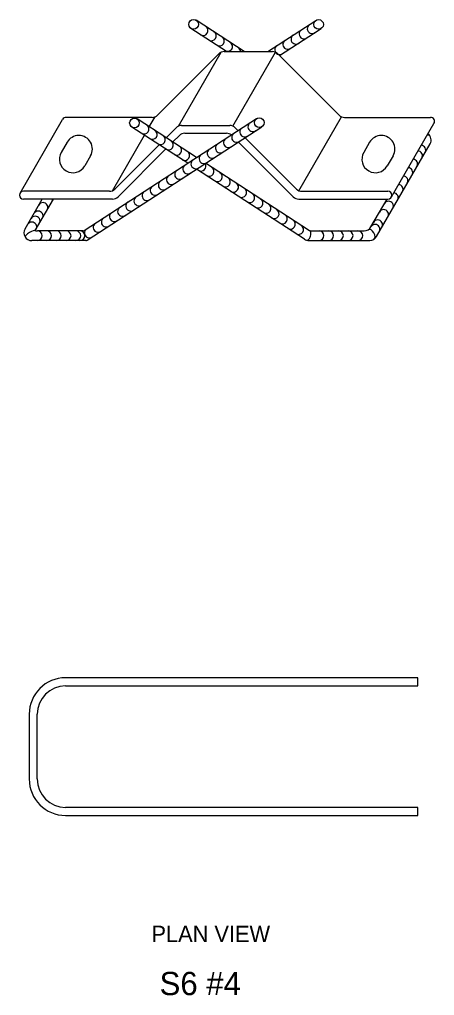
# Model space of a CAD drawing. Extents: x 3667.2 to 3717.5, y 409.8 to 444.1.
# Drawn here: x 3680.04 to 3682.18, y 428.84 to 433.86 of the extents above; entities that cross this region are included whole.
import ezdxf

# ---------------------------------------------------------------- set-up
doc = ezdxf.new("R2010")
doc.units = 0
for name, color, linetype in [('stage_NO-PLOT', 7, 'Continuous'), ('str_Misc-Steel-A', 7, 'Continuous'), ('str_Reinforcement-H', 7, 'Continuous')]:
    doc.layers.add(name, color=color, linetype=linetype)

msp = doc.modelspace()

# ---------------------------------------------------------------- linework, layer by layer
at = {"layer": 'str_Misc-Steel-A'}
for p, q in [((3680.752, 433.3695), (3681.0672, 433.6848)), ((3680.8607, 433.3133), (3681.0802, 433.6934)), ((3681.0954, 433.6965), (3681.3429, 433.6965)), ((3681.1387, 433.3133), (3681.3582, 433.6934)), ((3681.6863, 433.3695), (3681.3711, 433.6848)), ((3680.7238, 433.3579), (3680.2814, 433.3579)), ((3680.7095, 433.3098), (3680.739, 433.3609)), ((3681.4798, 432.9807), (3681.6993, 433.3609)), ((3681.7146, 433.3579), (3682.157, 433.3579)), ((3680.0448, 432.9681), (3680.2639, 433.3475)), ((3680.8759, 433.3163), (3681.1234, 433.3163)), ((3681.9551, 432.9484), (3682.1739, 433.3273)), ((3680.5195, 432.9807), (3680.6843, 433.266)), ((3680.7967, 433.2535), (3680.8477, 433.3046)), ((3680.8312, 433.2317), (3680.8643, 433.2647)), ((3680.8925, 433.2764), (3681.1069, 433.2764)), ((3681.1671, 433.2892), (3681.1516, 433.3046)), ((3680.2864, 433.2298), (3680.2565, 433.1779)), ((3680.5325, 432.9894), (3680.7606, 433.2175)), ((3681.4503, 432.9495), (3681.1677, 433.2322)), ((3681.4669, 432.9894), (3681.2033, 433.253)), ((3681.8427, 433.2298), (3681.8128, 433.1779)), ((3680.4074, 433.1599), (3680.3774, 433.1081)), ((3680.549, 432.9495), (3680.795, 433.1955)), ((3681.9637, 433.1599), (3681.9338, 433.1081)), ((3680.5043, 432.9777), (3680.0619, 432.9777)), ((3681.4951, 432.9777), (3681.9375, 432.9777)), ((3680.5208, 432.9378), (3680.0619, 432.9378)), ((3681.4786, 432.9378), (3681.9375, 432.9378))]:
    msp.add_line(p, q, dxfattribs=at)
for centre, radius, start, end in [((3681.0954, 433.6566), 0.0399, 90, 135), ((3681.0954, 433.6566), 0.0399, 90, 135), ((3681.3429, 433.6566), 0.0399, 45, 90), ((3681.3429, 433.6566), 0.0399, 45, 90), ((3680.2814, 433.3379), 0.02, 90, 151.3259), ((3680.7238, 433.3978), 0.0399, 270, 315), ((3680.7238, 433.3978), 0.0399, 270, 315), ((3681.7146, 433.3978), 0.0399, 225, 270), ((3681.7146, 433.3978), 0.0399, 225, 270), ((3682.157, 433.3379), 0.02, 327.8722, 90), ((3680.8759, 433.2764), 0.0399, 90, 135), ((3681.1234, 433.2764), 0.0399, 45, 90), ((3680.3469, 433.1948), 0.0698, 330, 150), ((3680.8925, 433.2365), 0.0399, 90, 135), ((3681.1069, 433.2365), 0.0399, 51.0055, 90), ((3681.9032, 433.1948), 0.0698, 330, 150), ((3680.3169, 433.143), 0.0698, 150, 330), ((3681.8733, 433.143), 0.0698, 150, 330), ((3680.0619, 432.9578), 0.02, 90, 270), ((3680.5043, 433.0176), 0.0399, 270, 315), ((3681.4951, 433.0176), 0.0399, 225, 270), ((3681.9375, 432.9578), 0.02, 270, 90), ((3680.5208, 432.9777), 0.0399, 270, 315), ((3681.4786, 432.9777), 0.0399, 225, 270)]:
    msp.add_arc(centre, radius, start, end, dxfattribs=at)
at = {"layer": 'str_Reinforcement-H'}
for p, q in [((3681.107, 433.6965), (3680.9237, 433.8156)), ((3681.1986, 433.6965), (3680.9508, 433.8574)), ((3681.3199, 433.6965), (3681.5669, 433.8569)), ((3681.3799, 433.676), (3681.594, 433.8151)), ((3680.3747, 432.7758), (3681.2616, 433.3517)), ((3680.3895, 432.7259), (3681.2888, 433.3099)), ((3680.9074, 433.1217), (3680.6198, 433.3084)), ((3680.9532, 433.1514), (3680.647, 433.3503)), ((3681.8788, 432.7447), (3682.1543, 433.2218)), ((3681.5285, 432.7778), (3680.999, 433.1217)), ((3681.5088, 432.7311), (3680.9532, 433.0919)), ((3680.0703, 432.7838), (3680.1592, 432.9378)), ((3680.1229, 432.7753), (3680.2168, 432.9378)), ((3681.85, 432.7945), (3681.9327, 432.9378)), ((3680.3682, 432.7738), (3680.1336, 432.7738)), ((3681.5393, 432.7746), (3681.8154, 432.7746)), ((3680.383, 432.7239), (3680.1048, 432.7239)), ((3681.5305, 432.7247), (3681.8442, 432.7247)), ((3682.0916, 430.475), (3680.2791, 430.475)), ((3682.0916, 430.4334), (3682.0916, 430.475)), ((3680.2791, 430.4334), (3682.0916, 430.4334)), ((3680.0916, 430.2875), (3680.0916, 429.9542)), ((3680.1333, 429.9542), (3680.1333, 430.2875)), ((3682.0916, 429.8084), (3680.2791, 429.8084)), ((3682.0916, 429.7667), (3682.0916, 429.8084)), ((3680.2791, 429.7667), (3682.0916, 429.7667))]:
    msp.add_line(p, q, dxfattribs=at)
for centre in [(3680.9373, 433.8365), (3681.5805, 433.836), (3681.2752, 433.3308), (3680.6334, 433.3294)]:
    msp.add_circle(centre, 0.0249, dxfattribs=at)
for centre, radius, start, end in [((3680.9871, 433.8041), 0.0249, 237, 57), ((3681.5056, 433.7873), 0.025, 123, 307.9842), ((3681.5475, 433.8145), 0.025, 123, 307.9842), ((3681.0289, 433.777), 0.0249, 237, 57), ((3681.0707, 433.7498), 0.0249, 237, 57), ((3681.4637, 433.7601), 0.025, 123, 307.9842), ((3681.1126, 433.7226), 0.0249, 237, 57), ((3681.1544, 433.6955), 0.0249, 2.3306, 57), ((3681.3799, 433.7057), 0.025, 123, 307.9842), ((3681.4218, 433.7329), 0.025, 123, 307.9842), ((3680.6832, 433.297), 0.0249, 237, 57), ((3681.2423, 433.3094), 0.025, 123, 307.9842), ((3680.725, 433.2699), 0.0249, 237, 57), ((3680.7668, 433.2427), 0.0249, 237, 57), ((3681.1585, 433.2549), 0.025, 123, 307.9842), ((3681.2004, 433.2821), 0.025, 123, 307.9842), ((3682.1197, 433.2418), 0.0399, 330, 54.0862), ((3680.8087, 433.2155), 0.0249, 237, 57), ((3680.8505, 433.1884), 0.0249, 237, 57), ((3681.0747, 433.2005), 0.025, 123, 307.9842), ((3681.1166, 433.2277), 0.025, 123, 307.9842), ((3682.1068, 433.1894), 0.0249, 330, 85.7938), ((3680.8923, 433.1612), 0.0249, 237, 57), ((3680.9342, 433.134), 0.0249, 42.7618, 57), ((3680.9908, 433.146), 0.025, 123, 307.9842), ((3681.0327, 433.1733), 0.025, 123, 307.9842), ((3682.0902, 433.1608), 0.0249, 330, 85.7938), ((3680.907, 433.0916), 0.025, 123, 307.9842), ((3680.9489, 433.1188), 0.025, 123, 307.9842), ((3680.976, 433.1068), 0.0249, 237, 32.8077), ((3682.0653, 433.1176), 0.0249, 330, 85.7938), ((3680.8232, 433.0372), 0.025, 123, 307.9842), ((3680.8651, 433.0644), 0.025, 123, 307.9842), ((3681.0178, 433.0797), 0.0249, 237, 57), ((3681.0597, 433.0525), 0.0249, 237, 57), ((3682.0154, 433.0312), 0.0249, 330, 85.7938), ((3682.0403, 433.0744), 0.0249, 330, 85.7938), ((3680.7813, 433.01), 0.025, 123, 307.9842), ((3681.1015, 433.0253), 0.0249, 237, 57), ((3681.1434, 432.9982), 0.0249, 237, 57), ((3681.9905, 432.988), 0.0249, 330, 85.7938), ((3680.6974, 432.9555), 0.025, 123, 307.9842), ((3680.7393, 432.9827), 0.025, 123, 307.9842), ((3681.1852, 432.971), 0.0249, 237, 57), ((3681.227, 432.9438), 0.0249, 237, 57), ((3681.9655, 432.9448), 0.0249, 330, 85.7938), ((3680.1628, 432.8943), 0.0249, 330, 150), ((3680.1878, 432.9375), 0.0249, 330, 0.7417), ((3680.6136, 432.9011), 0.025, 123, 307.9842), ((3680.6555, 432.9283), 0.025, 123, 307.9842), ((3681.2689, 432.9167), 0.0249, 237, 57), ((3681.3107, 432.8895), 0.0249, 237, 57), ((3681.9406, 432.9016), 0.0249, 330, 150), ((3680.1379, 432.8511), 0.0249, 330, 150), ((3680.5298, 432.8466), 0.025, 123, 307.9842), ((3680.5717, 432.8739), 0.025, 123, 307.9842), ((3681.3525, 432.8623), 0.0249, 237, 57), ((3681.3944, 432.8352), 0.0249, 237, 57), ((3681.9156, 432.8584), 0.0249, 330, 150), ((3680.1053, 432.7947), 0.0249, 330, 150), ((3680.1226, 432.8245), 0.0249, 330, 150), ((3680.4459, 432.7922), 0.025, 123, 307.9842), ((3680.4879, 432.8194), 0.025, 123, 307.9842), ((3681.4362, 432.808), 0.0249, 237, 57), ((3681.8716, 432.7821), 0.0249, 330, 150), ((3681.885, 432.8053), 0.0249, 330, 150), ((3680.1048, 432.7638), 0.0399, 150, 270), ((3680.1336, 432.8137), 0.0399, 250.1768, 270), ((3680.1336, 432.7489), 0.0249, 270, 90), ((3680.1822, 432.7489), 0.0249, 270, 90), ((3680.2321, 432.7489), 0.0249, 270, 90), ((3680.282, 432.7489), 0.0249, 270, 90), ((3680.3319, 432.7489), 0.0249, 270, 90), ((3680.353, 432.7489), 0.0249, 270, 90), ((3680.3682, 432.7858), 0.012, 270, 303), ((3680.4011, 432.763), 0.025, 123, 307.9842), ((3681.478, 432.7808), 0.0249, 237, 57), ((3681.5393, 432.7943), 0.0198, 237, 270), ((3681.5833, 432.7496), 0.0249, 270, 90), ((3681.6332, 432.7496), 0.0249, 270, 90), ((3681.6831, 432.7496), 0.0249, 270, 90), ((3681.733, 432.7496), 0.0249, 270, 90), ((3681.7829, 432.7496), 0.0249, 270, 90), ((3681.8154, 432.8145), 0.0399, 270, 330), ((3680.383, 432.7359), 0.012, 270, 303), ((3681.5305, 432.7646), 0.0399, 237, 270), ((3681.8442, 432.7646), 0.0399, 270, 330), ((3680.2791, 430.2875), 0.1875, 90, 180), ((3680.2791, 430.2875), 0.1458, 90, 180), ((3680.2791, 429.9542), 0.1875, 180, 270), ((3680.2791, 429.9542), 0.1458, 180, 270)]:
    msp.add_arc(centre, radius, start, end, dxfattribs=at)
for centre, major_axis, ratio, start_param, end_param in [((3682.1197, 433.2418), (-0.0346, -0.0199), 0.430894, 3.141593, 3.905489), ((3680.0966, 432.7596), (-0.0263, -0.0157), 0.20663, 3.141593, 6.283185), ((3681.5264, 432.7509), (-0.0073, -0.0245), 0.512717, 0, 3.141593), ((3681.8498, 432.755), (-0.0144, 0.0249), 0.622449, 3.141593, 6.283185)]:
    msp.add_ellipse(centre, major_axis=major_axis, ratio=ratio, start_param=start_param, end_param=end_param, dxfattribs=at)

# ---------------------------------------------------------------- texts
at = {"layer": 'stage_NO-PLOT'}
for s, height, p in [('PLAN VIEW', 0.0838, (3680.7209, 429.1157)), ('S6 #4', 0.11972, (3680.7627, 428.8422))]:
    msp.add_text(s, height=height, dxfattribs=at).set_placement(p)

doc.saveas('drawing.dxf')
